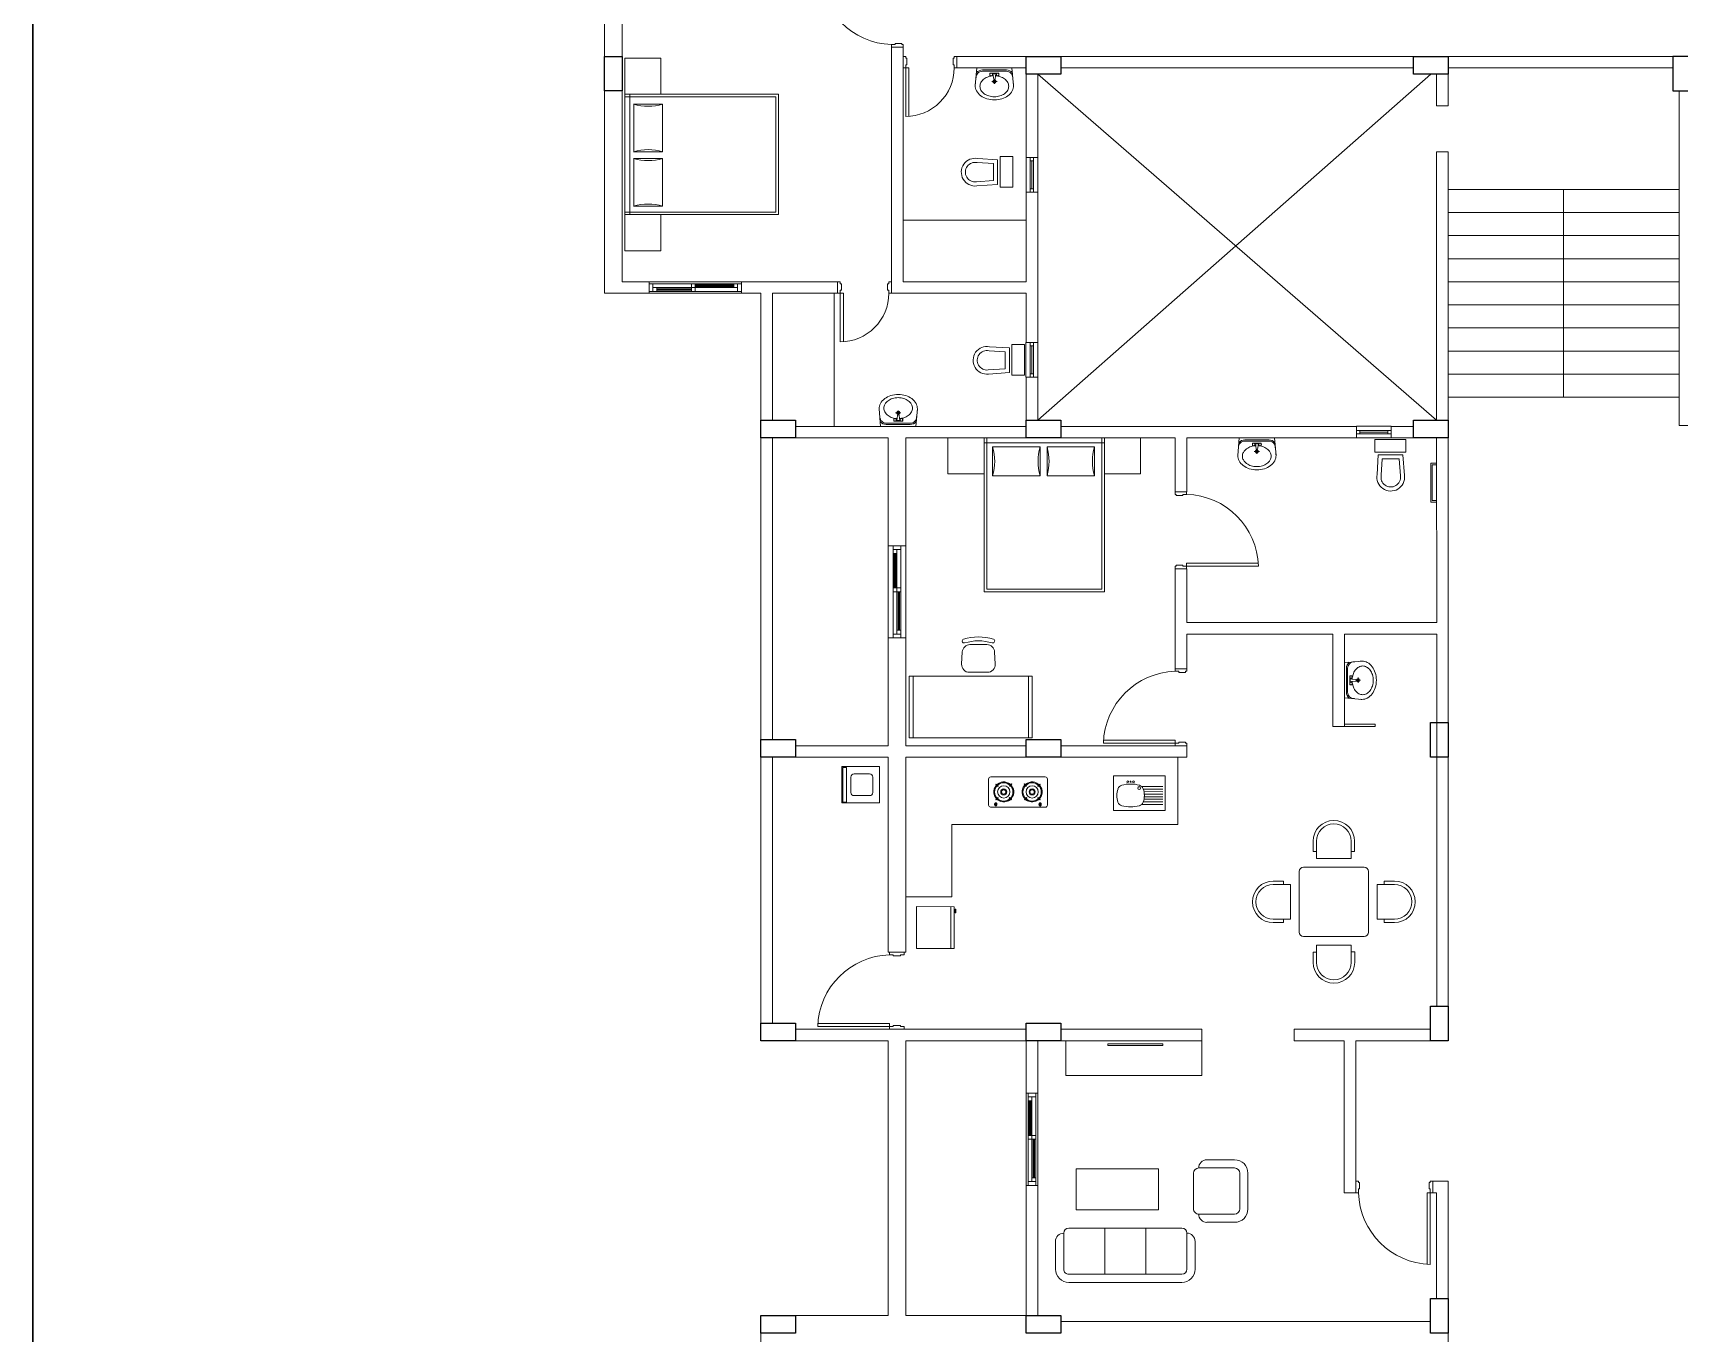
# Model space of a CAD drawing. Header units: inches. Extents: x 1 to 89, y 1 to 111.
# Drawn here: x 1.21 to 22.6, y 76.91 to 93.81 of the extents above; entities that cross this region are included whole.
import ezdxf

# ---------------------------------------------------------------- set-up
doc = ezdxf.new("R2010")
doc.units = ezdxf.units.IN
doc.header["$MEASUREMENT"] = 0
for name, color, linetype, lineweight in [('col', 250, 'Continuous', 25), ('elev 1', 252, 'Continuous', 9), ('forms', 251, 'Continuous', 20), ('FUR', 250, 'Continuous', 9), ('ROAD', 8, 'Continuous', 30), ('walls', 250, 'Continuous', 18)]:
    doc.layers.add(name, color=color, linetype=linetype, lineweight=lineweight)

msp = doc.modelspace()

# ---------------------------------------------------------------- linework, layer by layer
at = {"layer": 'col'}
for points in [[(8.863, 93.502), (8.863, 93.052), (8.633, 93.052), (8.633, 93.502)], [(14.113, 93.502), (14.563, 93.502), (14.563, 93.272), (14.113, 93.272)], [(19.147, 93.502), (19.597, 93.502), (19.597, 93.272), (19.147, 93.272)], [(22.747, 93.052), (22.747, 93.502), (22.517, 93.502), (22.517, 93.052)], [(10.667, 88.772), (11.117, 88.772), (11.117, 88.542), (10.667, 88.542)], [(14.113, 88.772), (14.563, 88.772), (14.563, 88.542), (14.113, 88.542)], [(19.147, 88.772), (19.597, 88.772), (19.597, 88.542), (19.147, 88.542)], [(19.597, 84.842), (19.598, 84.392), (19.368, 84.392), (19.367, 84.842)], [(10.667, 84.622), (11.117, 84.622), (11.117, 84.392), (10.667, 84.392)], [(14.113, 84.622), (14.563, 84.622), (14.563, 84.392), (14.113, 84.392)], [(19.597, 81.157), (19.598, 80.707), (19.368, 80.707), (19.367, 81.157)], [(10.667, 80.937), (11.117, 80.937), (11.117, 80.707), (10.667, 80.707)], [(14.113, 80.937), (14.563, 80.937), (14.563, 80.707), (14.113, 80.707)], [(19.597, 77.357), (19.597, 76.907), (19.367, 76.907), (19.367, 77.357)], [(10.667, 77.137), (11.117, 77.137), (11.117, 76.907), (10.667, 76.907)], [(14.113, 77.137), (14.563, 77.137), (14.563, 76.907), (14.113, 76.907)]]:
    msp.add_lwpolyline(points, close=True, dxfattribs=at)
at = {"layer": 'elev 1'}
for p, q in [((14.112, 92.187), (14.112, 91.737)), ((14.263, 92.187), (14.263, 91.737)), ((19.597, 91.772), (22.597, 91.772)), ((21.097, 91.772), (21.097, 89.072)), ((19.597, 91.472), (22.597, 91.472)), ((19.597, 91.172), (22.597, 91.172)), ((19.597, 90.872), (22.597, 90.872)), ((10.413, 90.572), (9.213, 90.572)), ((19.597, 90.572), (22.597, 90.572)), ((9.213, 90.422), (10.413, 90.422)), ((19.597, 90.272), (22.597, 90.272)), ((19.597, 89.972), (22.597, 89.972)), ((14.111, 89.782), (14.111, 89.332)), ((14.263, 89.782), (14.263, 89.332)), ((19.597, 89.672), (22.597, 89.672)), ((19.597, 89.372), (22.597, 89.372)), ((19.597, 89.072), (22.597, 89.072)), ((18.405, 88.694), (18.855, 88.694)), ((18.405, 88.542), (18.855, 88.542)), ((12.318, 87.142), (12.318, 85.942)), ((12.548, 87.142), (12.548, 85.942)), ((14.113, 80.026), (14.113, 78.826)), ((14.263, 80.026), (14.263, 78.826))]:
    msp.add_line(p, q, dxfattribs=at)
at = {"layer": 'forms'}
for p, q in [((19.372, 93.272), (14.263, 88.772)), ((19.447, 88.772), (14.263, 93.272))]:
    msp.add_line(p, q, dxfattribs=at)
at = {"layer": 'FUR'}
for p, q in [((8.897, 93.48), (8.897, 93.009)), ((9.364, 93.48), (8.897, 93.48)), ((9.364, 93.009), (9.364, 93.48)), ((12.513, 93.656), (12.513, 93.622)), ((12.548, 93.502), (12.513, 93.502)), ((13.178, 93.502), (13.178, 93.477)), ((13.213, 93.502), (13.178, 93.502)), ((12.548, 93.352), (12.513, 93.352)), ((12.548, 93.392), (12.563, 93.392)), ((12.588, 93.352), (12.588, 92.724)), ((13.178, 93.477), (13.163, 93.477)), ((13.163, 93.477), (13.163, 93.392)), ((13.163, 93.392), (13.178, 93.392)), ((13.178, 93.392), (13.178, 93.352)), ((13.213, 93.352), (13.178, 93.352)), ((8.897, 93.009), (10.895, 93.009)), ((8.897, 91.445), (8.897, 93.009)), ((8.897, 93.009), (9.364, 93.009)), ((8.897, 92.975), (10.862, 92.975)), ((8.962, 91.445), (8.962, 93.009)), ((9.389, 92.88), (9.013, 92.88)), ((9.013, 92.88), (9.013, 92.262)), ((9.389, 92.262), (9.389, 92.88)), ((10.862, 92.975), (10.862, 91.479)), ((10.895, 93.009), (10.895, 91.445)), ((9.013, 92.262), (9.389, 92.262)), ((13.775, 92.202), (13.775, 91.802)), ((13.94, 92.202), (13.775, 92.202)), ((13.94, 91.802), (13.94, 92.202)), ((9.389, 92.174), (9.013, 92.174)), ((9.013, 92.174), (9.013, 91.556)), ((9.389, 91.556), (9.389, 92.174)), ((13.477, 92.121), (13.689, 92.108)), ((13.484, 92.174), (13.742, 92.158)), ((13.689, 92.108), (13.689, 91.887)), ((13.742, 92.158), (13.742, 91.838)), ((14.167, 92.187), (14.209, 92.187)), ((14.167, 91.737), (14.167, 92.187)), ((14.187, 91.781), (14.187, 92.143)), ((14.209, 91.737), (14.209, 92.187)), ((13.689, 91.887), (13.466, 91.871)), ((13.742, 91.838), (13.471, 91.818)), ((13.775, 91.802), (13.94, 91.802)), ((9.013, 91.556), (9.389, 91.556)), ((14.209, 91.737), (14.167, 91.737)), ((10.862, 91.479), (8.897, 91.479)), ((10.895, 91.445), (8.897, 91.445)), ((8.897, 91.445), (9.364, 91.445)), ((8.897, 91.445), (8.897, 90.974)), ((9.364, 91.445), (8.897, 91.445)), ((9.364, 90.974), (9.364, 91.445)), ((14.113, 91.372), (12.513, 91.372)), ((8.897, 90.974), (9.364, 90.974)), ((9.813, 90.547), (9.213, 90.547)), ((9.213, 90.447), (9.213, 90.547)), ((9.213, 90.547), (9.263, 90.547)), ((9.213, 90.547), (9.213, 90.447)), ((9.263, 90.547), (9.263, 90.447)), ((9.263, 90.547), (9.263, 90.447)), ((9.263, 90.547), (9.263, 90.447)), ((9.313, 90.497), (9.263, 90.497)), ((9.313, 90.497), (9.313, 90.447)), ((9.763, 90.497), (9.313, 90.497)), ((10.413, 90.547), (9.763, 90.547)), ((9.763, 90.447), (9.763, 90.547)), ((10.363, 90.497), (9.763, 90.497)), ((9.813, 90.497), (9.813, 90.547)), ((10.313, 90.532), (9.813, 90.532)), ((10.313, 90.522), (9.813, 90.522)), ((10.313, 90.512), (9.813, 90.512)), ((9.813, 90.447), (9.813, 90.497)), ((10.313, 90.547), (10.313, 90.497)), ((10.363, 90.547), (10.363, 90.447)), ((10.363, 90.547), (10.363, 90.447)), ((10.413, 90.447), (10.413, 90.547)), ((10.413, 90.447), (10.413, 90.547)), ((11.698, 90.572), (11.663, 90.572)), ((12.328, 90.547), (12.313, 90.547)), ((12.313, 90.547), (12.313, 90.462)), ((12.328, 90.572), (12.328, 90.547)), ((12.363, 90.572), (12.328, 90.572)), ((9.213, 90.447), (9.313, 90.447)), ((9.263, 90.447), (9.213, 90.447)), ((9.813, 90.447), (9.263, 90.447)), ((9.313, 90.482), (9.763, 90.482)), ((9.313, 90.472), (9.763, 90.472)), ((9.313, 90.462), (9.763, 90.462)), ((9.813, 90.447), (10.413, 90.447)), ((10.363, 90.447), (10.413, 90.447)), ((11.617, 90.422), (11.617, 88.692)), ((11.698, 90.422), (11.663, 90.422)), ((11.698, 90.462), (11.713, 90.462)), ((11.738, 90.422), (11.738, 89.794)), ((12.313, 90.462), (12.328, 90.462)), ((12.328, 90.462), (12.328, 90.422)), ((12.363, 90.422), (12.328, 90.422)), ((13.631, 89.675), (13.842, 89.663)), ((13.638, 89.728), (13.896, 89.713)), ((13.842, 89.663), (13.842, 89.442)), ((13.896, 89.713), (13.896, 89.393)), ((13.929, 89.757), (13.929, 89.357)), ((14.093, 89.757), (13.929, 89.757)), ((14.093, 89.357), (14.093, 89.757)), ((14.166, 89.782), (14.208, 89.782)), ((14.166, 89.332), (14.166, 89.782)), ((14.186, 89.376), (14.186, 89.738)), ((14.208, 89.332), (14.208, 89.782)), ((13.842, 89.442), (13.619, 89.426)), ((13.896, 89.393), (13.625, 89.373)), ((13.929, 89.357), (14.093, 89.357)), ((14.208, 89.332), (14.166, 89.332)), ((18.405, 88.597), (18.405, 88.639)), ((18.855, 88.639), (18.405, 88.639)), ((18.855, 88.597), (18.405, 88.597)), ((18.811, 88.617), (18.449, 88.617)), ((18.855, 88.639), (18.855, 88.597)), ((13.566, 88.542), (13.095, 88.541)), ((13.095, 88.541), (13.095, 88.075)), ((13.567, 86.544), (13.566, 88.542)), ((13.566, 88.542), (15.13, 88.542)), ((13.566, 88.542), (13.567, 88.075)), ((13.567, 88.477), (15.13, 88.477)), ((13.6, 86.577), (13.6, 88.542)), ((13.677, 88.426), (13.677, 88.05)), ((14.295, 88.426), (13.677, 88.426)), ((14.295, 88.05), (14.295, 88.426)), ((15.001, 88.427), (14.384, 88.426)), ((14.384, 88.426), (14.384, 88.05)), ((15.002, 88.051), (15.001, 88.427)), ((15.096, 88.542), (15.097, 86.577)), ((15.13, 88.542), (15.13, 86.544)), ((15.601, 88.542), (15.13, 88.542)), ((15.601, 88.076), (15.601, 88.542)), ((19.045, 88.522), (18.645, 88.521)), ((18.645, 88.521), (18.645, 88.357)), ((18.645, 88.357), (19.045, 88.357)), ((19.045, 88.357), (19.045, 88.522)), ((18.674, 88.066), (18.689, 88.324)), ((18.689, 88.324), (19.009, 88.324)), ((18.727, 88.059), (18.739, 88.271)), ((18.739, 88.271), (18.96, 88.271)), ((18.96, 88.271), (18.976, 88.048)), ((19.009, 88.324), (19.029, 88.053)), ((19.37, 88.214), (19.37, 87.709)), ((19.37, 88.214), (19.448, 88.214)), ((19.39, 88.194), (19.39, 87.729)), ((19.39, 88.194), (19.448, 88.194)), ((13.095, 88.075), (13.567, 88.075)), ((13.677, 88.05), (14.295, 88.05)), ((14.384, 88.05), (15.002, 88.051)), ((15.13, 88.075), (15.601, 88.076)), ((16.048, 87.809), (16.048, 87.842)), ((19.37, 87.709), (19.448, 87.709)), ((19.39, 87.729), (19.448, 87.729)), ((12.383, 87.142), (12.383, 87.042)), ((12.383, 87.142), (12.483, 87.142)), ((12.383, 87.092), (12.383, 87.142)), ((12.483, 87.142), (12.383, 87.142)), ((12.383, 86.542), (12.383, 87.092)), ((12.483, 87.092), (12.383, 87.092)), ((12.483, 87.092), (12.383, 87.092)), ((12.483, 87.092), (12.383, 87.092)), ((12.433, 87.042), (12.433, 87.092)), ((12.483, 86.542), (12.483, 87.142)), ((12.483, 87.142), (12.483, 87.092)), ((12.433, 87.042), (12.383, 87.042)), ((12.398, 87.042), (12.398, 86.592)), ((12.408, 87.042), (12.408, 86.592)), ((12.418, 87.042), (12.418, 86.592)), ((12.433, 86.592), (12.433, 87.042)), ((16.048, 86.876), (16.064, 86.876)), ((16.048, 86.842), (16.048, 86.876)), ((16.064, 86.876), (16.064, 86.89)), ((16.064, 86.89), (16.15, 86.89)), ((16.15, 86.89), (16.15, 86.876)), ((16.15, 86.876), (16.198, 86.876)), ((16.198, 86.914), (17.13, 86.914)), ((16.198, 86.876), (16.198, 86.842)), ((16.198, 86.842), (16.048, 86.842)), ((12.383, 86.592), (12.483, 86.592)), ((12.383, 86.542), (12.383, 85.942)), ((12.383, 86.542), (12.433, 86.542)), ((12.433, 85.992), (12.433, 86.592)), ((12.433, 86.542), (12.483, 86.542)), ((12.448, 86.042), (12.448, 86.542)), ((12.458, 86.042), (12.458, 86.542)), ((12.468, 86.042), (12.468, 86.542)), ((12.483, 85.942), (12.483, 86.592)), ((15.13, 86.544), (13.567, 86.544)), ((15.097, 86.577), (13.6, 86.577)), ((12.383, 85.992), (12.383, 85.942)), ((12.483, 85.992), (12.383, 85.992)), ((12.483, 85.992), (12.383, 85.992)), ((12.483, 86.042), (12.433, 86.042)), ((12.383, 85.942), (12.483, 85.942)), ((12.383, 85.942), (12.483, 85.942)), ((13.603, 85.856), (13.383, 85.856)), ((13.283, 85.761), (13.274, 85.601)), ((13.712, 85.601), (13.703, 85.761)), ((12.593, 85.446), (12.593, 84.646)), ((14.193, 85.446), (12.593, 85.446)), ((12.643, 84.646), (12.643, 85.446)), ((13.374, 85.496), (13.612, 85.496)), ((14.143, 84.646), (14.143, 85.446)), ((14.193, 84.646), (14.193, 85.446)), ((16.2, 85.509), (16.2, 85.542)), ((18.649, 84.821), (18.249, 84.82)), ((18.25, 84.793), (18.649, 84.793)), ((18.649, 84.793), (18.649, 84.821)), ((12.593, 84.646), (14.193, 84.646)), ((16.05, 84.614), (15.118, 84.614)), ((16.098, 84.576), (16.05, 84.576)), ((16.05, 84.576), (16.05, 84.542)), ((16.05, 84.542), (16.2, 84.542)), ((16.184, 84.59), (16.098, 84.59)), ((16.098, 84.59), (16.098, 84.576)), ((16.184, 84.576), (16.184, 84.59)), ((16.2, 84.576), (16.184, 84.576)), ((16.2, 84.542), (16.2, 84.576)), ((16.083, 83.516), (16.083, 84.392)), ((11.718, 84.271), (11.718, 83.798)), ((12.209, 84.271), (11.718, 84.271)), ((11.732, 84.26), (11.732, 83.808)), ((11.779, 84.26), (11.732, 84.26)), ((11.779, 83.808), (11.779, 84.26)), ((11.837, 84.135), (11.837, 83.934)), ((12.079, 84.176), (11.878, 84.176)), ((12.121, 83.934), (12.121, 84.135)), ((12.209, 83.798), (12.209, 84.271)), ((13.624, 84.109), (13.624, 83.771)), ((13.652, 84.136), (14.362, 84.136)), ((14.39, 84.109), (14.389, 83.77)), ((15.246, 84.149), (15.246, 83.701)), ((15.919, 84.149), (15.246, 84.149)), ((15.919, 84.149), (15.918, 83.7)), ((11.878, 83.893), (12.079, 83.893)), ((13.718, 83.841), (13.745, 83.867)), ((13.725, 84.043), (13.721, 84.039)), ((13.721, 84.039), (13.747, 84.012)), ((13.749, 83.863), (13.722, 83.837)), ((13.751, 84.016), (13.725, 84.043)), ((13.745, 83.867), (13.749, 83.863)), ((13.747, 84.012), (13.751, 84.016)), ((13.894, 83.866), (13.898, 83.87)), ((13.92, 83.839), (13.894, 83.866)), ((13.923, 84.045), (13.896, 84.019)), ((13.896, 84.019), (13.9, 84.015)), ((13.898, 83.87), (13.924, 83.843)), ((13.9, 84.015), (13.927, 84.041)), ((13.927, 84.041), (13.923, 84.045)), ((14.087, 84.041), (14.091, 84.045)), ((14.114, 84.015), (14.087, 84.041)), ((14.116, 83.87), (14.09, 83.843)), ((14.091, 84.045), (14.118, 84.019)), ((14.094, 83.839), (14.12, 83.866)), ((14.118, 84.019), (14.114, 84.015)), ((14.12, 83.866), (14.116, 83.87)), ((14.263, 84.016), (14.289, 84.042)), ((14.267, 84.012), (14.263, 84.016)), ((14.269, 83.867), (14.265, 83.863)), ((14.265, 83.863), (14.291, 83.837)), ((14.293, 84.038), (14.267, 84.012)), ((14.295, 83.841), (14.269, 83.867)), ((14.289, 84.042), (14.293, 84.038)), ((15.615, 84.011), (15.889, 84.011)), ((15.636, 83.978), (15.889, 83.978)), ((15.645, 83.945), (15.889, 83.944)), ((15.649, 83.911), (15.889, 83.911)), ((15.649, 83.878), (15.889, 83.878)), ((11.718, 83.798), (12.209, 83.798)), ((11.732, 83.808), (11.779, 83.808)), ((13.651, 83.744), (14.362, 83.743)), ((13.733, 83.781), (13.704, 83.781)), ((13.704, 83.781), (13.704, 83.777)), ((13.704, 83.777), (13.733, 83.777)), ((13.722, 83.837), (13.718, 83.841)), ((13.733, 83.777), (13.733, 83.781)), ((13.924, 83.843), (13.92, 83.839)), ((14.09, 83.843), (14.094, 83.839)), ((14.28, 83.781), (14.31, 83.781)), ((14.28, 83.777), (14.28, 83.781)), ((14.31, 83.777), (14.28, 83.777)), ((14.291, 83.837), (14.295, 83.841)), ((14.31, 83.781), (14.31, 83.777)), ((15.246, 83.701), (15.918, 83.7)), ((15.615, 83.778), (15.889, 83.778)), ((15.635, 83.812), (15.889, 83.812)), ((15.644, 83.845), (15.889, 83.845)), ((13.148, 82.578), (13.149, 83.518)), ((16.083, 83.516), (13.149, 83.518)), ((17.841, 83.3), (17.841, 83.165)), ((17.886, 83.3), (17.886, 83.075)), ((18.336, 83.076), (18.336, 83.301)), ((18.381, 83.166), (18.381, 83.301)), ((17.841, 83.165), (17.886, 83.165)), ((17.886, 83.075), (18.336, 83.076)), ((18.336, 83.166), (18.381, 83.166)), ((17.459, 82.782), (17.324, 82.782)), ((17.459, 82.737), (17.459, 82.782)), ((17.661, 82.906), (17.662, 82.119)), ((18.505, 82.963), (17.717, 82.963)), ((18.562, 82.119), (18.561, 82.907)), ((18.764, 82.783), (18.899, 82.783)), ((18.764, 82.738), (18.764, 82.783)), ((12.548, 82.578), (13.148, 82.578)), ((17.549, 82.738), (17.324, 82.737)), ((17.549, 82.288), (17.549, 82.738)), ((18.674, 82.738), (18.899, 82.738)), ((18.674, 82.288), (18.674, 82.738)), ((12.688, 82.45), (13.179, 82.449)), ((12.688, 81.906), (12.688, 82.45)), ((13.134, 82.449), (13.134, 81.905)), ((13.179, 82.449), (13.179, 81.905)), ((13.19, 82.416), (13.2, 82.416)), ((13.19, 82.368), (13.19, 82.416)), ((13.2, 82.368), (13.19, 82.368)), ((13.2, 82.416), (13.2, 82.368)), ((17.324, 82.287), (17.549, 82.288)), ((17.324, 82.242), (17.459, 82.242)), ((17.459, 82.242), (17.459, 82.287)), ((18.899, 82.288), (18.674, 82.288)), ((18.764, 82.243), (18.764, 82.288)), ((18.899, 82.243), (18.764, 82.243)), ((17.718, 82.063), (18.505, 82.063)), ((17.887, 81.95), (18.337, 81.951)), ((17.887, 81.725), (17.887, 81.95)), ((18.337, 81.951), (18.337, 81.726)), ((13.179, 81.905), (12.688, 81.906)), ((17.842, 81.725), (17.842, 81.86)), ((17.842, 81.86), (17.887, 81.86)), ((18.337, 81.861), (18.382, 81.861)), ((18.382, 81.861), (18.382, 81.726)), ((12.337, 80.929), (11.405, 80.929)), ((12.385, 80.891), (12.337, 80.891)), ((12.337, 80.891), (12.337, 80.857)), ((12.337, 80.857), (12.529, 80.857)), ((12.481, 80.905), (12.385, 80.905)), ((12.385, 80.905), (12.385, 80.891)), ((12.481, 80.891), (12.481, 80.905)), ((12.529, 80.891), (12.481, 80.891)), ((12.529, 80.857), (12.529, 80.891)), ((14.629, 80.257), (14.63, 80.707)), ((16.397, 80.257), (16.397, 80.707)), ((16.397, 80.257), (14.629, 80.257)), ((14.138, 80.026), (14.138, 79.926)), ((14.138, 80.026), (14.238, 80.026)), ((14.138, 79.976), (14.138, 80.026)), ((14.238, 80.026), (14.138, 80.026)), ((14.238, 79.426), (14.238, 80.026)), ((14.238, 80.026), (14.238, 79.976)), ((14.138, 79.426), (14.138, 79.976)), ((14.238, 79.976), (14.138, 79.976)), ((14.238, 79.976), (14.138, 79.976)), ((14.238, 79.976), (14.138, 79.976)), ((14.188, 79.926), (14.138, 79.926)), ((14.153, 79.926), (14.153, 79.476)), ((14.163, 79.926), (14.163, 79.476)), ((14.173, 79.926), (14.173, 79.476)), ((14.188, 79.926), (14.188, 79.976)), ((14.188, 79.476), (14.188, 79.926)), ((14.138, 79.476), (14.238, 79.476)), ((14.138, 79.426), (14.138, 78.826)), ((14.138, 79.426), (14.188, 79.426)), ((14.188, 78.876), (14.188, 79.476)), ((14.188, 79.426), (14.238, 79.426)), ((14.203, 78.926), (14.203, 79.426)), ((14.213, 78.926), (14.213, 79.426)), ((14.223, 78.926), (14.223, 79.426)), ((14.238, 78.826), (14.238, 79.476)), ((16.822, 79.16), (16.462, 79.16)), ((15.831, 79.043), (14.764, 79.043)), ((14.764, 79.043), (14.764, 78.51)), ((15.831, 78.51), (15.831, 79.043)), ((16.288, 78.987), (16.289, 78.52)), ((16.822, 79.053), (16.355, 79.053)), ((16.889, 78.52), (16.888, 78.987)), ((16.995, 78.52), (16.995, 78.987)), ((14.138, 78.876), (14.138, 78.826)), ((14.238, 78.876), (14.138, 78.876)), ((14.238, 78.876), (14.138, 78.876)), ((14.138, 78.826), (14.238, 78.826)), ((14.138, 78.826), (14.238, 78.826)), ((14.238, 78.926), (14.188, 78.926)), ((18.431, 78.882), (18.397, 78.882)), ((19.325, 78.732), (19.325, 77.8)), ((19.364, 78.866), (19.349, 78.866)), ((19.349, 78.866), (19.349, 78.78)), ((19.349, 78.78), (19.364, 78.78)), ((19.364, 78.882), (19.364, 78.866)), ((19.397, 78.882), (19.364, 78.882)), ((19.364, 78.78), (19.364, 78.732)), ((19.364, 78.732), (19.397, 78.732)), ((19.397, 78.732), (19.397, 78.882)), ((14.764, 78.51), (15.831, 78.51)), ((16.355, 78.453), (16.822, 78.453)), ((16.462, 78.347), (16.822, 78.347)), ((14.495, 78.098), (14.495, 77.738)), ((14.601, 78.205), (14.602, 77.738)), ((16.135, 78.272), (14.668, 78.271)), ((15.135, 77.672), (15.135, 78.272)), ((15.668, 77.672), (15.668, 78.272)), ((16.202, 77.739), (16.201, 78.205)), ((16.308, 77.739), (16.308, 78.099)), ((14.668, 77.671), (16.135, 77.672)), ((14.668, 77.565), (16.135, 77.565))]:
    msp.add_line(p, q, dxfattribs=at)
for points in [[(12.363, 94.589), (11.43, 94.589, 0.396451), (12.363, 93.656, 0.396451)], [(12.548, 93.352), (12.548, 92.722, 0.414214), (13.178, 93.352, -351089175974993.375)], [(13.462, 93.221), (13.462, 93.226, -0.414214), (13.545, 93.309), (13.701, 93.309), (13.856, 93.309, -0.414214), (13.939, 93.226), (13.939, 93.221)], [(13.467, 93.288, -0.229741), (13.545, 93.326), (13.856, 93.326, -0.229741), (13.935, 93.288)], [(13.451, 93.123, 0.126822), (13.469, 93.054, 0.10607), (13.524, 92.99, 0.085783), (13.602, 92.951, 0.075445), (13.701, 92.936, 0.075445), (13.799, 92.951, 0.085783), (13.877, 92.99, 0.10607), (13.932, 93.054, 0.126822), (13.95, 93.123, 0.045361), (13.947, 93.148, 0.10607)], [(13.454, 93.148, 0.045361), (13.451, 93.123, 0.126822)], [(13.513, 93.114, 0.12971), (13.526, 93.064, 0.10642), (13.567, 93.017, 0.084454), (13.626, 92.988, 0.073566), (13.699, 92.977, 0.073566), (13.773, 92.988, 0.084454), (13.832, 93.017, 0.10642), (13.873, 93.064, 0.12971), (13.886, 93.114, 0.12971), (13.873, 93.164, 0.10642), (13.832, 93.21, 0.084454), (13.773, 93.239, 0.058047), (13.715, 93.25, 0.073566)], [(13.686, 93.25, 0.060302), (13.626, 93.239, 0.084454), (13.567, 93.21, 0.10642), (13.526, 93.164, 0.12971), (13.513, 93.114, 0.12971)], [(13.673, 93.258), (13.681, 93.258, -0.385832), (13.686, 93.254), (13.691, 93.202, 0.270314), (13.71, 93.202), (13.716, 93.254, -0.385832), (13.72, 93.258), (13.728, 93.258)], [(11.698, 90.422), (11.698, 89.792, 0.414214), (12.328, 90.422, -351089175974993.375)], [(12.202, 88.921, -0.126822), (12.219, 88.989, -0.10607), (12.275, 89.053, -0.085783), (12.353, 89.093, -0.075445), (12.451, 89.107, -0.075445), (12.549, 89.093, -0.085783), (12.627, 89.053, -0.10607), (12.682, 88.989, -0.126822), (12.7, 88.921, -0.045361), (12.698, 88.895, -0.10607)], [(12.263, 88.93, -0.12971), (12.276, 88.979, -0.10642), (12.318, 89.026, -0.084454), (12.376, 89.055, -0.073566), (12.45, 89.066, -0.073566), (12.523, 89.055, -0.084454), (12.582, 89.026, -0.10642), (12.623, 88.979, -0.12971), (12.636, 88.93, -0.12971), (12.623, 88.88, -0.10642), (12.582, 88.833, -0.084454), (12.523, 88.804, -0.058047), (12.465, 88.794, -0.073566)], [(12.204, 88.895, -0.045361), (12.202, 88.921, -0.126822)], [(12.212, 88.822), (12.212, 88.817, 0.414214), (12.295, 88.734), (12.451, 88.734), (12.607, 88.734, 0.414214), (12.69, 88.817), (12.69, 88.822)], [(12.436, 88.793, -0.060302), (12.376, 88.804, -0.084454), (12.318, 88.833, -0.10642), (12.276, 88.88, -0.12971), (12.263, 88.93, -0.12971)], [(12.424, 88.785), (12.432, 88.785, 0.385832), (12.436, 88.789), (12.441, 88.842, -0.270314), (12.461, 88.842), (12.466, 88.789, 0.385832), (12.47, 88.785), (12.478, 88.785)], [(12.217, 88.755, 0.229741), (12.295, 88.717), (12.607, 88.717, 0.229741), (12.685, 88.755)], [(16.872, 88.413), (16.872, 88.418, -0.414214), (16.955, 88.501), (17.111, 88.501), (17.267, 88.501, -0.414214), (17.35, 88.418), (17.35, 88.413)], [(16.877, 88.48, -0.229741), (16.955, 88.518), (17.267, 88.518, -0.229741), (17.345, 88.48)], [(17.096, 88.442, 0.060302), (17.036, 88.431, 0.084454), (16.978, 88.402, 0.10642), (16.936, 88.355, 0.12971), (16.923, 88.305, 0.12971)], [(16.923, 88.305, 0.12971), (16.936, 88.256, 0.10642), (16.978, 88.209, 0.084454), (17.036, 88.18, 0.073566), (17.11, 88.169, 0.073566), (17.184, 88.18, 0.084454), (17.242, 88.209, 0.10642), (17.284, 88.256, 0.12971), (17.297, 88.306, 0.12971), (17.284, 88.355, 0.10642), (17.242, 88.402, 0.084454), (17.184, 88.431, 0.058047), (17.126, 88.441, 0.073566)], [(17.084, 88.45), (17.092, 88.45, -0.385832), (17.096, 88.446), (17.101, 88.393, 0.270314), (17.121, 88.393), (17.126, 88.446, -0.385832), (17.13, 88.45), (17.138, 88.45)], [(16.862, 88.314, 0.126822), (16.88, 88.246, 0.10607), (16.935, 88.182, 0.085783), (17.013, 88.142, 0.075445), (17.111, 88.128, 0.075445), (17.209, 88.142, 0.085783), (17.287, 88.182, 0.10607), (17.343, 88.246, 0.126822), (17.36, 88.314, 0.045361), (17.358, 88.34, 0.10607)], [(16.864, 88.34, 0.045361), (16.862, 88.314, 0.126822)], [(16.198, 86.876), (17.131, 86.876, 0.396451), (16.198, 87.809, 0.396451)], [(18.312, 85.159, -0.229741), (18.274, 85.237), (18.274, 85.549, -0.229741), (18.312, 85.627)], [(18.379, 85.154), (18.373, 85.154, -0.414214), (18.29, 85.237), (18.29, 85.393), (18.29, 85.549, -0.414214), (18.373, 85.632), (18.379, 85.632)], [(18.486, 85.205, 0.12971), (18.536, 85.218, 0.10642), (18.583, 85.26, 0.084454), (18.612, 85.318, 0.073566), (18.623, 85.392, 0.073566), (18.612, 85.466, 0.084454), (18.583, 85.524, 0.10642), (18.536, 85.565, 0.12971), (18.486, 85.579, 0.12971), (18.436, 85.565, 0.10642), (18.39, 85.524, 0.084454), (18.361, 85.466, 0.058047), (18.35, 85.407, 0.073566)], [(18.477, 85.144, 0.126822), (18.546, 85.162, 0.10607), (18.609, 85.217, 0.085783), (18.649, 85.295, 0.075445), (18.664, 85.393, 0.075445), (18.649, 85.491, 0.085783), (18.609, 85.569, 0.10607), (18.546, 85.624, 0.126822), (18.477, 85.642, 0.045361), (18.452, 85.64, 0.10607)], [(16.05, 84.576), (15.117, 84.576, -0.396451), (16.05, 85.509, -0.396451)], [(18.342, 85.366), (18.342, 85.374, -0.385832), (18.346, 85.378), (18.398, 85.383, 0.270314), (18.398, 85.403), (18.346, 85.408, -0.385832), (18.342, 85.412), (18.342, 85.42)], [(18.35, 85.378, 0.060302), (18.361, 85.318, 0.084454), (18.39, 85.26, 0.10642), (18.436, 85.218, 0.12971), (18.486, 85.205, 0.12971)], [(18.452, 85.146, 0.045361), (18.477, 85.144, 0.126822)], [(12.337, 80.891), (11.404, 80.891, -0.396451), (12.337, 81.824, -0.396451)], [(19.364, 78.732), (19.364, 77.799, -0.396451), (18.431, 78.732, -0.396451)]]:
    msp.add_lwpolyline(points, format="xyb", dxfattribs=at)
for points in [[(12.513, 93.656), (12.497, 93.656), (12.497, 93.67), (12.411, 93.67), (12.411, 93.656), (12.363, 93.656), (12.363, 93.622), (12.513, 93.622)], [(12.513, 93.352), (12.513, 93.502)], [(12.548, 93.502), (12.548, 93.477), (12.563, 93.477), (12.563, 93.392)], [(13.213, 93.352), (13.213, 93.502)], [(12.548, 93.392), (12.548, 93.377), (12.548, 93.352)], [(12.548, 93.352), (12.588, 93.352)], [(13.451, 93.123), (13.472, 93.351), (13.929, 93.351), (13.95, 93.123)], [(13.686, 93.25), (13.642, 93.25), (13.642, 93.266), (13.642, 93.283), (13.701, 93.283), (13.759, 93.283), (13.759, 93.266), (13.759, 93.25), (13.715, 93.25)], [(13.728, 93.275), (13.673, 93.275)], [(13.676, 93.266), (13.684, 93.266)], [(13.726, 93.266), (13.717, 93.266)], [(13.667, 93.174), (13.701, 93.174), (13.735, 93.174)], [(13.701, 93.143), (13.701, 93.199)], [(11.663, 90.422), (11.663, 90.572)], [(11.698, 90.572), (11.698, 90.547), (11.713, 90.547), (11.713, 90.462)], [(12.363, 90.422), (12.363, 90.572)], [(11.698, 90.462), (11.698, 90.447), (11.698, 90.422)], [(11.698, 90.422), (11.738, 90.422)], [(12.202, 88.921), (12.222, 88.692), (12.679, 88.692), (12.7, 88.921)], [(12.436, 88.794), (12.393, 88.794), (12.393, 88.777), (12.393, 88.76), (12.451, 88.76), (12.509, 88.76), (12.509, 88.777), (12.509, 88.794), (12.465, 88.794)], [(12.417, 88.87), (12.451, 88.87), (12.485, 88.87)], [(12.426, 88.777), (12.435, 88.777)], [(12.451, 88.9), (12.451, 88.844)], [(12.476, 88.777), (12.467, 88.777)], [(12.478, 88.769), (12.424, 88.769)], [(16.862, 88.314), (16.883, 88.543), (17.339, 88.543), (17.36, 88.314)], [(17.096, 88.441), (17.053, 88.441), (17.053, 88.458), (17.053, 88.475), (17.111, 88.475), (17.169, 88.475), (17.169, 88.458), (17.169, 88.441), (17.126, 88.441)], [(17.077, 88.365), (17.111, 88.365), (17.145, 88.365)], [(17.138, 88.466), (17.084, 88.466)], [(17.086, 88.458), (17.095, 88.458)], [(17.111, 88.335), (17.111, 88.391)], [(17.136, 88.458), (17.127, 88.458)], [(16.048, 87.809), (16.064, 87.809), (16.064, 87.794), (16.15, 87.794), (16.15, 87.809), (16.198, 87.809), (16.198, 87.842), (16.048, 87.842)], [(16.198, 86.876), (16.198, 86.914)], [(18.477, 85.144), (18.249, 85.165), (18.249, 85.621), (18.477, 85.642)], [(16.2, 85.509), (16.184, 85.509), (16.184, 85.494), (16.098, 85.494), (16.098, 85.509), (16.05, 85.509), (16.05, 85.542), (16.2, 85.542)], [(18.35, 85.378), (18.35, 85.335), (18.334, 85.335), (18.317, 85.335), (18.317, 85.393), (18.317, 85.451), (18.334, 85.451), (18.35, 85.451), (18.35, 85.407)], [(18.325, 85.42), (18.325, 85.366)], [(18.334, 85.418), (18.334, 85.409)], [(18.334, 85.368), (18.334, 85.377)], [(18.456, 85.393), (18.401, 85.393)], [(18.426, 85.359), (18.426, 85.393), (18.426, 85.427)], [(16.05, 84.576), (16.05, 84.614)], [(12.337, 80.891), (12.337, 80.929)], [(18.431, 78.882), (18.431, 78.866), (18.445, 78.866), (18.445, 78.78), (18.431, 78.78), (18.431, 78.732), (18.397, 78.732), (18.397, 78.882)], [(19.364, 78.732), (19.325, 78.732)]]:
    msp.add_lwpolyline(points, dxfattribs=at)
for points in [[(14.209, 92.143), (14.209, 92.187), (14.167, 92.187), (14.167, 92.143)], [(14.209, 91.737), (14.209, 91.781), (14.167, 91.781), (14.167, 91.737)], [(14.208, 89.738), (14.208, 89.782), (14.166, 89.782), (14.166, 89.738)], [(14.208, 89.332), (14.208, 89.376), (14.166, 89.376), (14.166, 89.332)], [(18.449, 88.639), (18.405, 88.639), (18.405, 88.597), (18.449, 88.597)], [(18.855, 88.639), (18.811, 88.639), (18.811, 88.597), (18.855, 88.597)], [(12.337, 81.857), (12.529, 81.857), (12.529, 81.824), (12.481, 81.824), (12.481, 81.809), (12.385, 81.809), (12.385, 81.824), (12.337, 81.824)], [(15.175, 80.668), (15.889, 80.668), (15.889, 80.646), (15.175, 80.646)]]:
    msp.add_lwpolyline(points, close=True, dxfattribs=at)
for centre, radius in [((13.659, 93.266), 0.0166), ((13.742, 93.266), 0.0166), ((13.701, 93.174), 0.0208), ((13.701, 93.174), 0.0166), ((12.409, 88.777), 0.0166), ((12.451, 88.87), 0.0208), ((12.451, 88.87), 0.0166), ((12.492, 88.777), 0.0166), ((17.07, 88.458), 0.0166), ((17.111, 88.365), 0.0208), ((17.111, 88.365), 0.0166), ((17.153, 88.458), 0.0166), ((18.334, 85.434), 0.0166), ((18.334, 85.351), 0.0166), ((18.426, 85.393), 0.0208), ((18.426, 85.393), 0.0166), ((15.433, 84.074), 0.0112), ((15.47, 84.074), 0.00747), ((15.508, 84.074), 0.0112), ((13.822, 83.941), 0.119), ((13.822, 83.941), 0.0793), ((13.822, 83.941), 0.0396), ((13.822, 83.941), 0.0281), ((14.191, 83.941), 0.119), ((14.191, 83.941), 0.0793), ((14.191, 83.941), 0.0396), ((14.191, 83.941), 0.0281), ((15.582, 83.992), 0.0187)]:
    msp.add_circle(centre, radius, dxfattribs=at)
for centre, radius, start, end in [((9.201, 93.525), 0.672, 253.7398, 286.2602), ((9.201, 91.618), 0.672, 73.7398, 106.2602), ((9.201, 92.819), 0.672, 253.7398, 286.2602), ((13.45, 91.997), 0.18, 79.0899, 276.6178), ((13.45, 91.997), 0.127, 77.6566, 277.0777), ((9.201, 90.911), 0.672, 73.7398, 106.2602), ((13.604, 89.552), 0.18, 79.0899, 276.6178), ((13.604, 89.552), 0.127, 77.6566, 277.0777), ((13.032, 88.238), 0.672, 343.7576, 16.278), ((14.94, 88.239), 0.672, 163.7576, 196.278), ((13.739, 88.238), 0.672, 343.7576, 16.278), ((15.646, 88.239), 0.672, 163.7576, 196.278), ((18.851, 88.032), 0.18, 169.1077, 6.6356), ((18.851, 88.032), 0.127, 167.6744, 7.0955), ((13.306, 85.902), 0.025, 107.3656, 287.3656), ((13.383, 85.756), 0.1, 90, 176.8202), ((13.493, 85.305), 0.65, 72.6344, 107.3656), ((13.493, 85.305), 0.6, 72.6344, 107.3656), ((13.603, 85.756), 0.1, 3.1798, 90), ((13.68, 85.902), 0.025, 252.6344, 72.6344), ((13.374, 85.596), 0.1, 176.8202, 270), ((13.612, 85.596), 0.1, 270, 3.1798), ((11.878, 84.135), 0.0412, 90, 180), ((12.079, 84.135), 0.0412, 0, 90), ((13.652, 84.109), 0.0273, 89.9644, 179.9644), ((13.822, 83.941), 0.13, 242.444, 239.8973), ((14.191, 83.941), 0.13, 300.0315, 297.4848), ((14.362, 84.109), 0.0273, 359.9644, 89.9644), ((11.878, 83.934), 0.0412, 180, 270), ((12.079, 83.934), 0.0412, 270, 0), ((15.545, 83.895), 0.254, 159.8349, 200.0939), ((15.376, 83.957), 0.0747, 105.7762, 159.8349), ((15.376, 83.957), 0.0747, 105.7762, 159.8349), ((15.47, 83.626), 0.418, 74.1526, 105.7762), ((15.564, 83.956), 0.0747, 20.0939, 74.1526), ((15.564, 83.956), 0.0747, 20.0939, 74.1526), ((15.395, 83.895), 0.254, 339.8349, 20.0939), ((13.652, 83.771), 0.0273, 179.9644, 269.9644), ((13.734, 83.78), 0.0305, 163.9063, 179.9644), ((13.734, 83.78), 0.0305, 179.9644, 196.0225), ((13.727, 83.782), 0.0224, 145.1684, 163.9063), ((13.727, 83.777), 0.0224, 196.0225, 214.7604), ((13.722, 83.785), 0.0165, 120.762, 145.1684), ((13.719, 83.779), 0.0106, 9.8746, 170.0542), ((13.719, 83.779), 0.0106, 189.6822, 350.2467), ((13.722, 83.774), 0.0165, 214.7604, 239.1668), ((13.719, 83.79), 0.0104, 89.9644, 120.762), ((13.719, 83.769), 0.0104, 239.1668, 269.9644), ((13.719, 83.79), 0.0104, 59.1668, 89.9644), ((13.719, 83.769), 0.0104, 269.9644, 300.762), ((13.716, 83.785), 0.0165, 34.7604, 59.1668), ((13.716, 83.774), 0.0165, 300.762, 325.1684), ((13.711, 83.782), 0.0224, 16.0225, 34.7604), ((13.711, 83.777), 0.0224, 325.1684, 343.9063), ((13.703, 83.78), 0.0305, 359.9644, 16.0225), ((13.703, 83.78), 0.0305, 343.9063, 359.9644), ((14.311, 83.779), 0.0305, 163.9063, 179.9644), ((14.311, 83.779), 0.0305, 179.9644, 196.0225), ((14.303, 83.781), 0.0224, 145.1684, 163.9063), ((14.303, 83.777), 0.0224, 196.0225, 214.7604), ((14.298, 83.774), 0.0165, 214.7604, 239.1668), ((14.298, 83.785), 0.0165, 120.762, 145.1684), ((14.295, 83.779), 0.0106, 9.8746, 170.0542), ((14.295, 83.779), 0.0106, 189.6822, 350.2467), ((14.295, 83.79), 0.0104, 89.9644, 120.762), ((14.295, 83.768), 0.0104, 239.1668, 269.9644), ((14.295, 83.79), 0.0104, 59.1668, 89.9644), ((14.295, 83.768), 0.0104, 269.9644, 300.762), ((14.292, 83.785), 0.0165, 34.7604, 59.1668), ((14.292, 83.774), 0.0165, 300.762, 325.1684), ((14.287, 83.781), 0.0224, 16.0225, 34.7604), ((14.287, 83.777), 0.0224, 325.1684, 343.9063), ((14.279, 83.779), 0.0305, 359.9644, 16.0225), ((14.279, 83.779), 0.0305, 343.9063, 359.9644), ((14.362, 83.77), 0.0273, 269.9644, 359.9644), ((15.376, 83.833), 0.0747, 200.0939, 254.1526), ((15.376, 83.833), 0.0747, 200.0939, 254.1526), ((15.47, 84.164), 0.418, 254.1526, 285.7762), ((15.564, 83.833), 0.0747, 285.7762, 339.8349), ((15.564, 83.833), 0.0747, 285.7762, 339.8349), ((18.111, 83.3), 0.27, 0.0356, 180.0356), ((18.111, 83.3), 0.225, 0.0356, 180.0356), ((17.324, 82.512), 0.27, 90.0356, 270.0356), ((17.717, 82.906), 0.0562, 90.0356, 180.0356), ((18.505, 82.907), 0.0562, 0.0356, 90.0356), ((18.899, 82.513), 0.27, 270.0356, 90.0356), ((17.324, 82.512), 0.225, 90.0356, 270.0356), ((18.899, 82.513), 0.225, 270.0356, 90.0356), ((17.718, 82.119), 0.0562, 180.0356, 270.0356), ((18.505, 82.119), 0.0562, 270.0356, 0.0356), ((18.112, 81.725), 0.27, 180.0356, 0.0356), ((18.112, 81.725), 0.225, 180.0356, 0.0356), ((16.462, 79.053), 0.107, 90.0178, 180.0178), ((16.822, 78.987), 0.173, 0.0178, 90.0178), ((16.355, 78.987), 0.0667, 90.0178, 180.0178), ((16.822, 78.987), 0.0667, 0.0178, 90.0178), ((16.355, 78.52), 0.0667, 180.0178, 270.0178), ((16.822, 78.52), 0.173, 270.0178, 0.0178), ((16.822, 78.52), 0.0667, 270.0178, 0.0178), ((16.462, 78.453), 0.107, 180.0178, 270.0178), ((14.601, 78.098), 0.107, 90.0178, 180.0178), ((14.668, 78.205), 0.0667, 90.0178, 180.0178), ((16.135, 78.205), 0.0667, 0.0178, 90.0178), ((16.201, 78.099), 0.107, 0.0178, 90.0178), ((14.668, 77.738), 0.173, 180.0178, 270.0178), ((14.668, 77.738), 0.0667, 180.0178, 270.0178), ((16.135, 77.739), 0.173, 270.0178, 0.0178), ((16.135, 77.739), 0.0667, 270.0178, 0.0178)]:
    msp.add_arc(centre, radius, start, end, dxfattribs=at)
at = {"layer": 'ROAD'}
msp.add_lwpolyline([(88.548, 111.373), (1.207, 111.373), (1.207, 1.466), (88.548, 1.466)], close=True, dxfattribs=at)
at = {"layer": 'walls'}
for p, q in [((8.633, 90.422), (8.633, 94.772)), ((8.863, 90.572), (8.863, 94.622)), ((12.363, 93.622), (12.363, 90.422)), ((12.363, 93.622), (12.513, 93.622)), ((12.513, 90.572), (12.513, 93.622)), ((13.213, 93.352), (13.213, 93.502)), ((13.213, 93.502), (22.747, 93.502)), ((13.213, 93.352), (14.113, 93.352)), ((14.113, 93.352), (13.213, 93.352)), ((14.113, 93.352), (14.113, 92.187)), ((14.263, 93.272), (14.263, 92.187)), ((14.563, 93.352), (19.147, 93.352)), ((19.447, 93.272), (19.447, 92.861)), ((19.597, 93.352), (22.517, 93.352)), ((19.597, 93.352), (19.597, 92.861)), ((22.597, 93.052), (22.597, 88.705)), ((19.597, 92.861), (19.447, 92.861)), ((19.447, 92.261), (19.447, 88.772)), ((19.597, 92.261), (19.447, 92.261)), ((19.597, 92.261), (19.597, 88.692)), ((14.112, 92.187), (14.263, 92.187)), ((14.112, 91.737), (14.263, 91.737)), ((14.113, 91.737), (14.113, 90.572)), ((14.263, 91.737), (14.263, 89.782)), ((9.213, 90.572), (8.863, 90.572)), ((9.213, 90.572), (9.213, 90.422)), ((11.663, 90.572), (10.413, 90.572)), ((10.413, 90.572), (10.413, 90.422)), ((11.663, 90.572), (11.663, 90.422)), ((14.113, 90.572), (12.513, 90.572)), ((9.213, 90.422), (8.633, 90.422)), ((10.667, 90.422), (10.413, 90.422)), ((10.667, 90.422), (10.667, 80.707)), ((11.663, 90.422), (10.817, 90.422)), ((10.817, 90.422), (10.817, 88.772)), ((14.113, 90.422), (12.363, 90.422)), ((14.113, 90.422), (14.113, 89.782)), ((14.113, 89.782), (14.263, 89.782)), ((14.113, 89.332), (14.113, 88.692)), ((14.113, 89.332), (14.263, 89.332)), ((14.263, 89.332), (14.263, 88.772)), ((14.113, 88.692), (11.117, 88.692)), ((18.405, 88.692), (14.563, 88.692)), ((18.405, 88.542), (18.405, 88.692)), ((19.147, 88.692), (18.855, 88.692)), ((18.855, 88.542), (18.855, 88.692)), ((19.597, 88.692), (19.597, 80.707)), ((22.597, 88.705), (22.747, 88.705)), ((12.318, 88.542), (10.817, 88.542)), ((10.817, 88.542), (10.817, 84.622)), ((12.318, 88.542), (12.318, 87.142)), ((16.048, 88.542), (12.548, 88.542)), ((12.548, 88.542), (12.548, 87.142)), ((16.048, 88.542), (16.048, 87.842)), ((18.405, 88.542), (16.199, 88.542)), ((16.199, 88.542), (16.2, 87.842)), ((19.447, 88.542), (18.855, 88.542)), ((19.447, 88.543), (19.448, 86.143)), ((16.2, 87.842), (16.048, 87.842)), ((12.548, 87.142), (12.318, 87.142)), ((16.048, 86.842), (16.048, 85.542)), ((16.2, 86.842), (16.048, 86.842)), ((16.2, 86.842), (16.2, 86.142)), ((16.2, 86.142), (19.448, 86.143)), ((16.2, 85.992), (18.098, 85.993)), ((16.2, 85.992), (16.2, 85.542)), ((18.098, 85.993), (18.1, 84.793)), ((18.248, 85.993), (19.448, 85.993)), ((18.248, 85.993), (18.25, 84.793)), ((19.448, 85.993), (19.45, 81.157)), ((19.597, 85.993), (19.598, 85.993)), ((12.318, 85.942), (12.318, 84.542)), ((12.548, 85.942), (12.318, 85.942)), ((12.548, 85.942), (12.548, 84.542)), ((16.2, 85.542), (16.048, 85.542)), ((18.1, 84.793), (18.25, 84.793)), ((12.318, 84.542), (11.117, 84.542)), ((14.113, 84.542), (12.548, 84.542)), ((16.2, 84.542), (14.563, 84.542)), ((16.2, 84.542), (16.2, 84.392)), ((12.318, 84.392), (10.817, 84.392)), ((10.817, 84.392), (10.817, 80.937)), ((12.318, 84.392), (12.318, 81.857)), ((16.2, 84.392), (12.548, 84.392)), ((12.548, 84.392), (12.548, 81.857)), ((12.318, 81.857), (12.548, 81.857)), ((11.117, 80.857), (12.318, 80.857)), ((12.318, 80.857), (14.113, 80.857)), ((14.563, 80.857), (16.397, 80.857)), ((16.397, 80.707), (16.397, 80.857)), ((17.597, 80.857), (19.368, 80.857)), ((17.597, 80.707), (17.597, 80.857)), ((10.817, 80.707), (12.318, 80.707)), ((12.318, 80.707), (12.318, 77.137)), ((12.548, 80.707), (12.548, 77.137)), ((12.548, 80.707), (16.397, 80.707)), ((14.113, 80.707), (14.113, 80.026)), ((14.263, 80.707), (14.263, 80.026)), ((17.597, 80.707), (18.247, 80.707)), ((18.247, 78.732), (18.247, 80.707)), ((18.397, 80.707), (19.597, 80.707)), ((18.397, 78.732), (18.397, 80.707)), ((19.397, 80.707), (19.397, 80.707)), ((14.263, 80.026), (14.113, 80.026)), ((14.113, 78.826), (14.113, 77.137)), ((14.263, 78.826), (14.113, 78.826)), ((14.263, 78.826), (14.263, 77.137)), ((18.397, 78.732), (18.247, 78.732)), ((19.597, 78.882), (19.397, 78.882)), ((19.397, 78.732), (19.397, 78.882)), ((19.447, 78.732), (19.397, 78.732)), ((19.447, 78.732), (19.447, 77.357)), ((19.597, 78.882), (19.597, 73.557)), ((10.667, 77.137), (10.667, 75.952)), ((12.318, 77.137), (10.817, 77.137)), ((14.113, 77.137), (12.548, 77.137)), ((14.563, 77.057), (19.367, 77.057))]:
    msp.add_line(p, q, dxfattribs=at)

doc.saveas('drawing.dxf')
